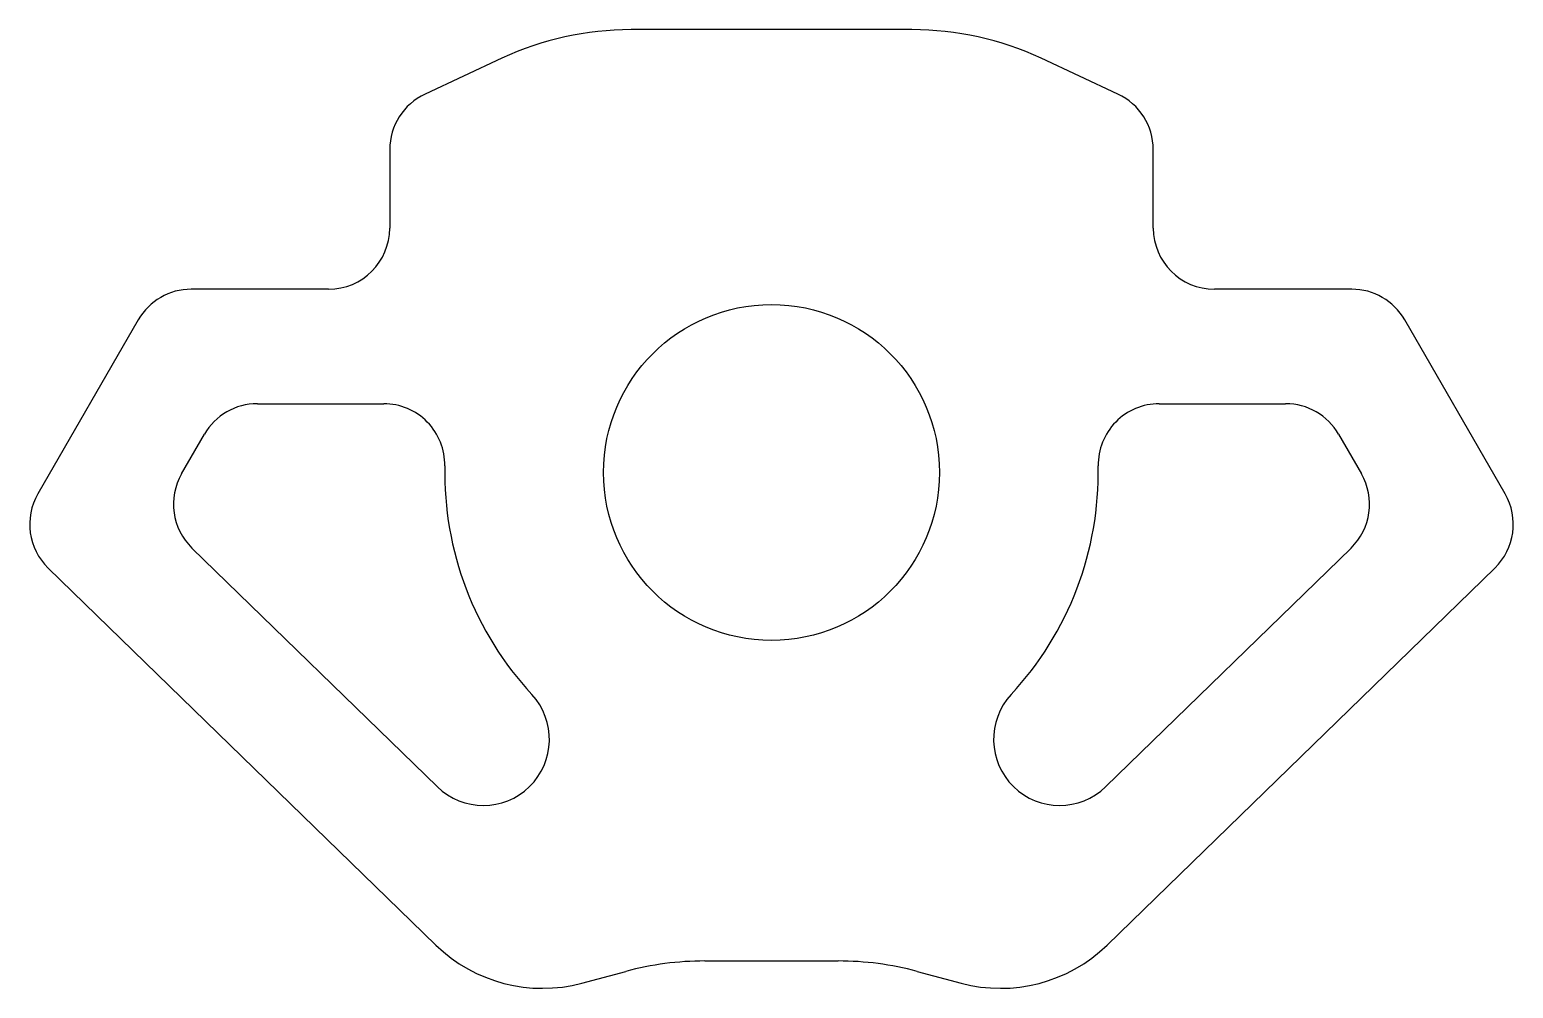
# Model space of a CAD drawing. Extents: x 1152.1 to 1200.7, y 526.3 to 557.7.
import ezdxf

# ---------------------------------------------------------------- set-up
doc = ezdxf.new("R2010")
doc.units = 0
doc.layers.get('0').update_dxf_attribs({"linetype": 'CONTINUOUS'})

msp = doc.modelspace()

# ---------------------------------------------------------------- linework, layer by layer
for p, q in [((1180.961, 557.697), (1171.761, 557.697)), ((1167.535, 556.76), (1165.016, 555.585)), ((1187.706, 555.585), (1185.187, 556.76)), ((1163.861, 553.773), (1163.861, 551.197)), ((1188.861, 551.197), (1188.861, 553.773)), ((1161.861, 549.197), (1157.361, 549.197)), ((1195.361, 549.197), (1190.861, 549.197)), ((1155.629, 548.197), (1152.34, 542.499)), ((1200.383, 542.499), (1197.093, 548.197)), ((1159.526, 545.447), (1163.663, 545.447)), ((1189.059, 545.447), (1193.196, 545.447)), ((1157.047, 543.153), (1157.794, 544.447)), ((1194.928, 544.447), (1195.675, 543.153)), ((1165.42, 532.904), (1157.384, 540.719)), ((1195.338, 540.719), (1187.302, 532.904)), ((1165.375, 527.717), (1152.677, 540.066)), ((1187.347, 527.717), (1200.045, 540.066)), ((1174.178, 527.197), (1178.544, 527.197)), ((1170.155, 526.472), (1171.589, 526.856)), ((1181.133, 526.856), (1182.567, 526.472))]:
    msp.add_line(p, q)
msp.add_circle((1176.361, 543.197), 5.5)
for centre, radius, start, end in [((1171.761, 547.697), 10, 90, 115), ((1180.961, 547.697), 10, 65, 90), ((1165.861, 553.773), 2, 115, 180), ((1186.861, 553.773), 2, 0, 65), ((1161.861, 551.197), 2, 270, 0), ((1190.861, 551.197), 2, 180, 270), ((1157.361, 547.197), 2, 90, 150), ((1195.361, 547.197), 2, 30, 90), ((1159.526, 543.447), 2, 90, 150), ((1163.663, 543.447), 2, 358.8721, 90), ((1189.059, 543.447), 2, 90, 181.1279), ((1193.196, 543.447), 2, 30, 90), ((1158.779, 542.153), 2, 150, 225.8), ((1176.361, 543.197), 10.7, 178.8721, 222.8235), ((1176.361, 543.197), 10.7, 317.1765, 1.1279), ((1193.943, 542.153), 2, 314.2, 30), ((1154.072, 541.499), 2, 150, 225.8), ((1198.65, 541.499), 2, 314.2, 30), ((1166.927, 534.454), 2.162, 225.8, 42.8235), ((1185.795, 534.454), 2.162, 137.1765, 314.2), ((1168.861, 531.302), 5, 225.8, 285), ((1183.861, 531.302), 5, 255, 314.2), ((1174.178, 517.197), 10, 90, 105), ((1178.544, 517.197), 10, 75, 90)]:
    msp.add_arc(centre, radius, start, end)

doc.saveas('drawing.dxf')
